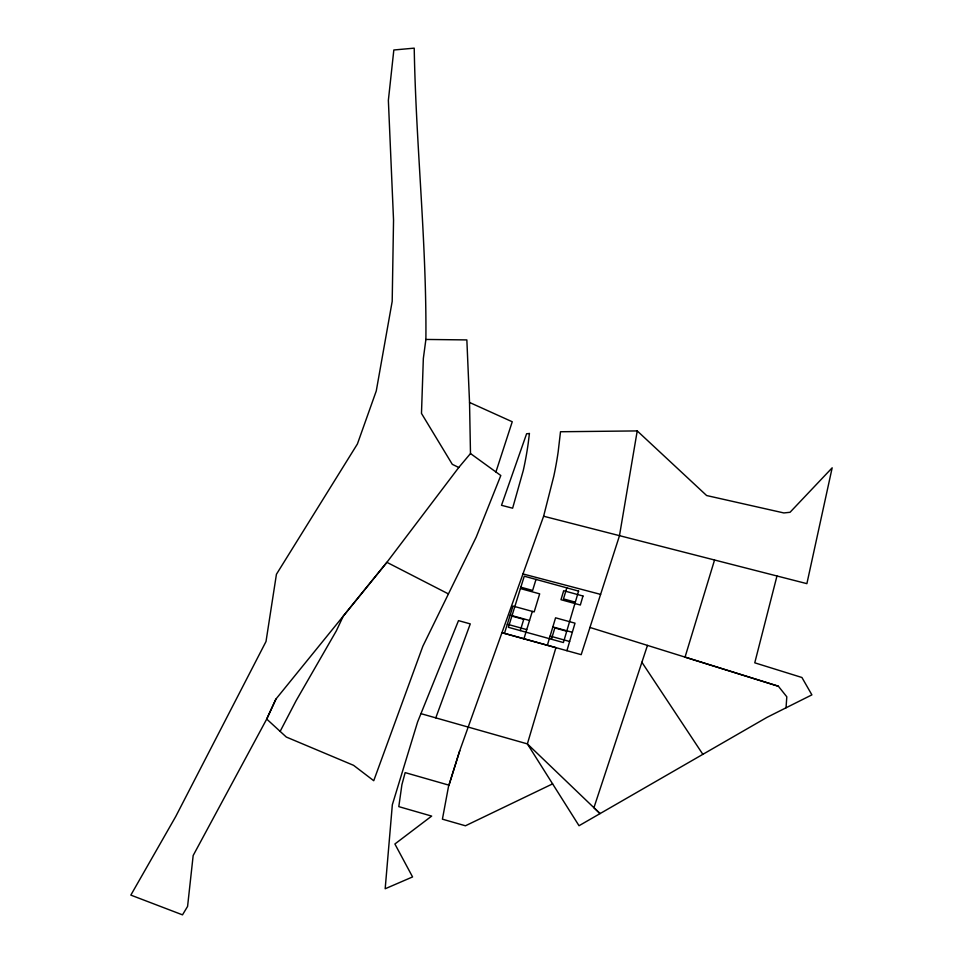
<?xml version="1.0" encoding="UTF-8"?>
<svg xmlns="http://www.w3.org/2000/svg" width="963" height="963" viewBox="0 0 963 963"><rect width="100%" height="100%" fill="white"/><g stroke="black" fill="none" stroke-linecap="round" stroke-linejoin="round"><path stroke-width="1.44" d="M543.614 516.228L806.886 583.65L832.164 467.825L790.033 512.292L783.858 512.942L706.625 495.536L637.229 430.918L560.502 431.749L558.167 451.852A453.477 389.401 -17.4 0 1 553.785 476.264L543.614 516.228L459.76 750.646L448.963 785.17L405.158 772.615L401.908 784.689L398.802 806.633L431.653 816.094L394.89 843.997L412.573 876.932L385.176 888.765L392.338 804.731L417.605 721.949L420.951 713.655L527.375 743.893L579.028 825.724L766.981 717.363L786.037 707.793L786.807 696.803L778.369 686.234L589.958 627.455M425.887 339.445L423.335 358.537L421.481 413.416L452.297 464.335L458.773 467.476L470.486 453.537L469.535 402.45L466.85 339.915L425.887 339.445C426.729 242.195 415.896 145.365 414.222 48.15L393.831 49.992L388.366 100.357L393.542 220.154L392.194 301.359L376.268 390.954L357.417 443.955L276.429 574.285L266.017 641.502L175.784 816.419L130.836 895.109L182.501 914.85L187.58 906.424L193.166 855.517L266.715 719.072L275.924 699.09L386.897 562.32L458.773 467.476M637.229 430.918L619.438 535.885L581.195 654.659L501.976 632.691L555.916 647.654L527.375 743.893L600.033 813.579L593.93 807.704L647.461 645.403M776.96 576.03L754.763 662.821L801.926 677.495L811.893 694.865L786.037 707.793M566.918 650.699L575.007 623.169L555.567 617.813L547.357 645.27M551.45 639.227L554.82 627.936L566.738 631.234M566.786 587.851L563.487 598.914L575.32 602.164M714.522 560.105L685.042 657.127L778.369 686.234M520.285 630.596L523.74 619.353L511.871 616.067M536.006 579.413L532.623 590.439L520.839 587.201M523.932 638.782L532.31 611.397M504.468 633.377L512.966 606.064L534.176 611.902L539.677 593.858L520.417 588.562M459.76 750.646L448.469 786.711L442.414 819.176L465.442 825.785L552.606 783.87M495.921 471.978L512.244 421.758L469.535 402.45M435.782 717.868L470.269 623.892L458.496 620.629L420.951 713.655M275.948 699.078L266.703 719.06L286.312 737.044L353.577 765.332L373.74 780.716L422.853 646.233L476.252 537.029L500.808 475.517L470.486 453.537M280.137 731.386L296.11 700.703L336.28 630.958L343.285 616.115L386.897 562.32L448.228 593.822M522.957 573.936L600.599 594.388M510.149 615.128L529.53 620.473M552.846 626.925L572.323 632.306M507.32 624.229L526.737 629.609M550.102 636.074L569.627 641.478M641.888 662.267L702.749 754.173M529.421 433.494L528.218 443.269A424.9 364.483 -17.4 0 1 523.282 470.486L512.629 508.199L501.506 505.31L526.605 433.759L529.421 433.494M582.976 596.013L580.34 605.017L560.984 599.708L563.68 590.716L582.976 596.013M578.594 591.089L563.403 642.538L508.392 627.31L524.257 576.199L578.594 591.089"/></g></svg>
